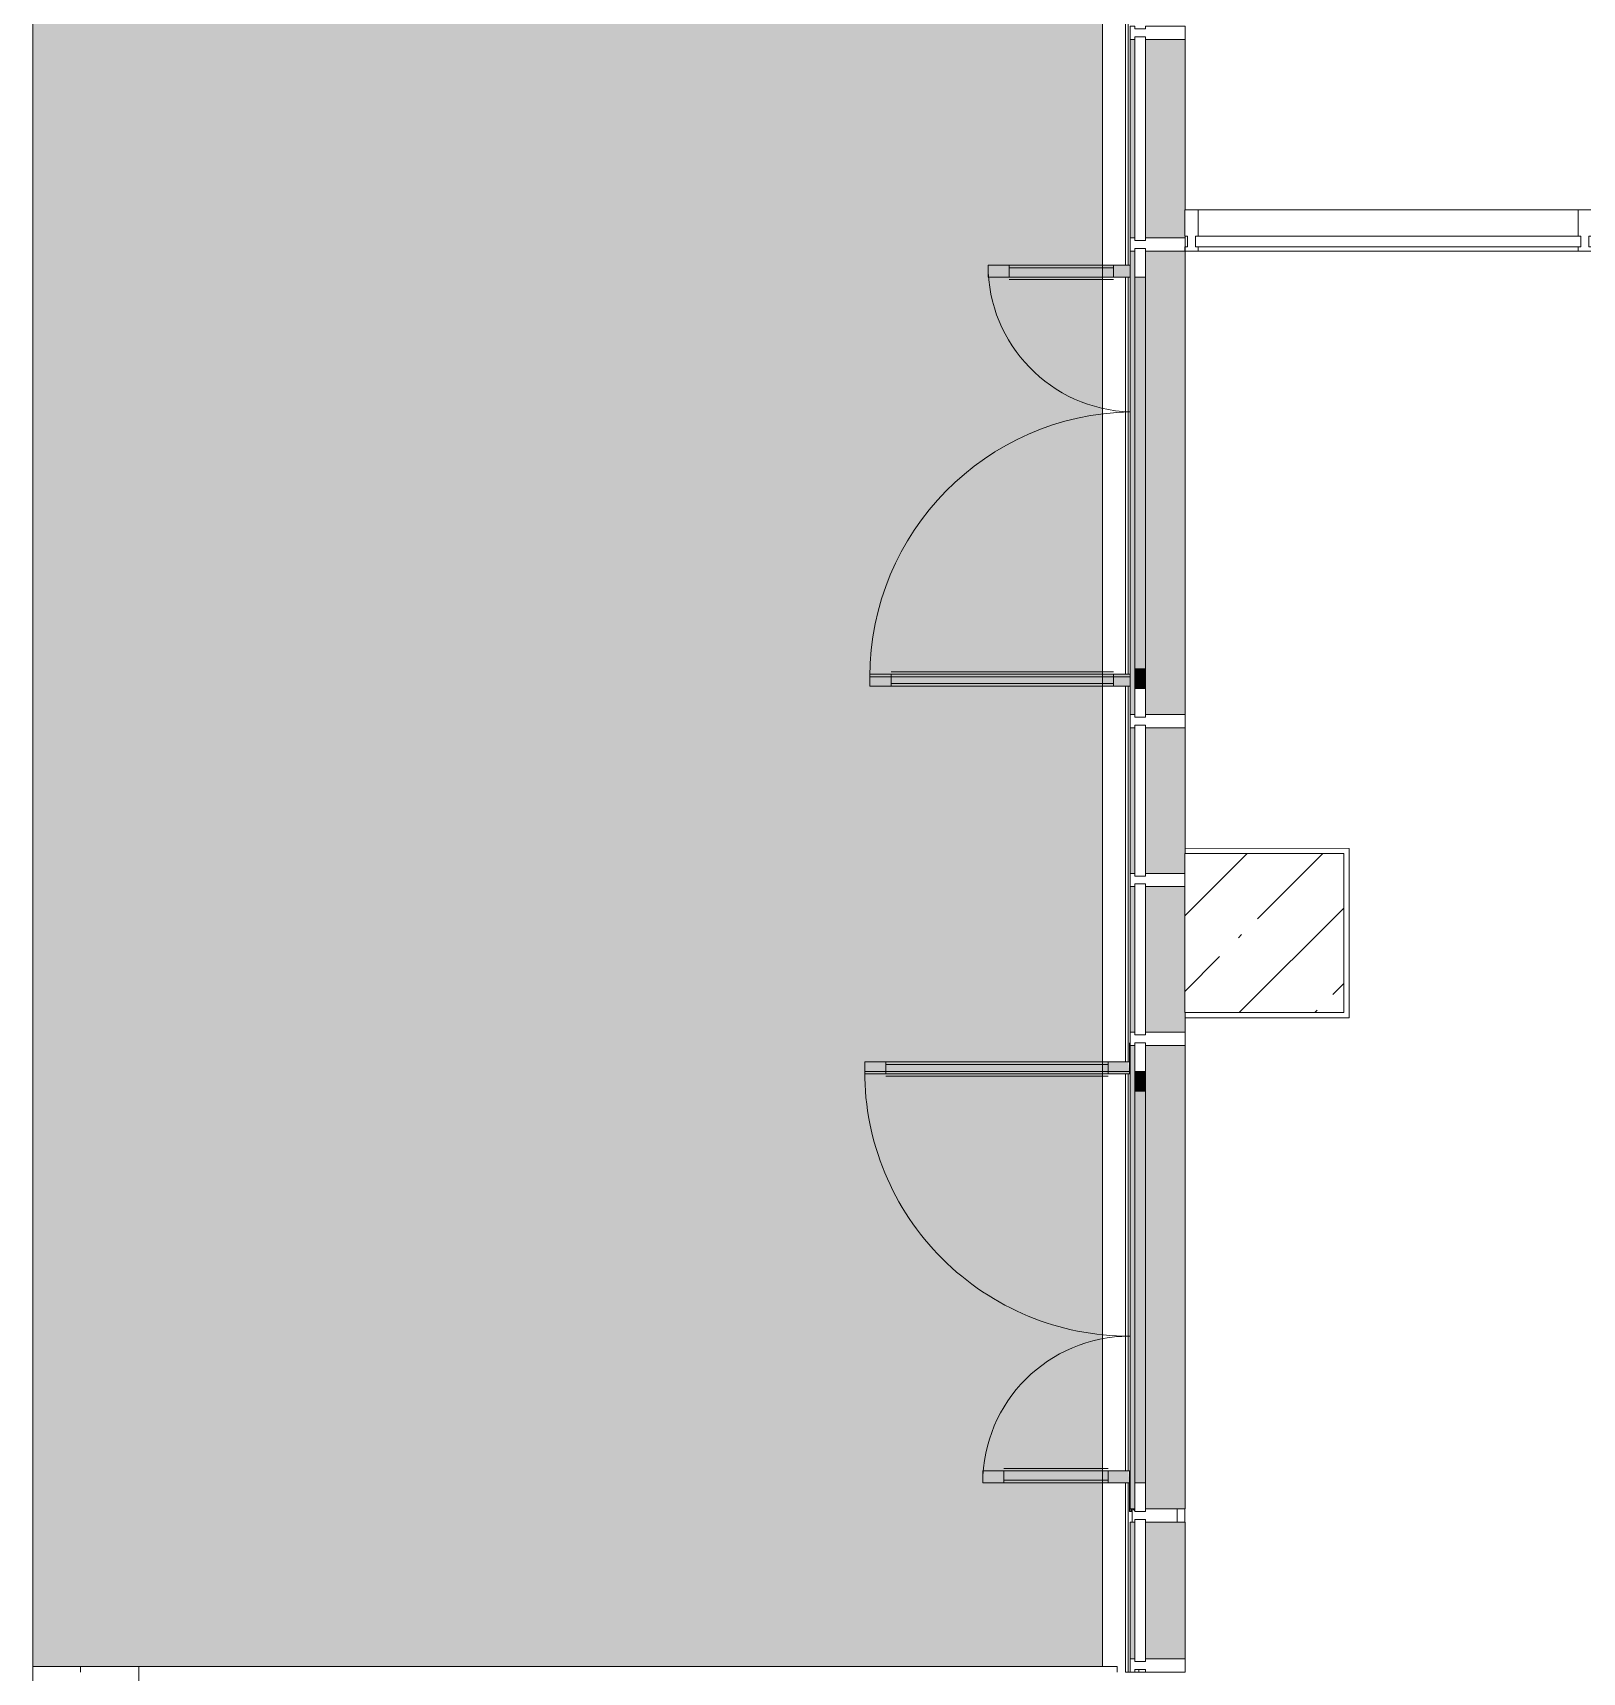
# Model space of a CAD drawing. Header units: millimetres. Extents: x 54725 to 263872, y -8553 to 29614.
# Drawn here: x 136572 to 142422, y 15358 to 21550 of the extents above; entities that cross this region are included whole.
import ezdxf

# ---------------------------------------------------------------- set-up
doc = ezdxf.new("R2010")
doc.units = ezdxf.units.MM
doc.linetypes.add('200_ШТРИХ__ш1_п0_6_', pattern=[80, 50, -30])
for name, color, linetype, lineweight in [('A-DETL', 7, 'Continuous', 5), ('A-DETL-MBND-1', 7, '200_ШТРИХ__ш1_п0_6_', 9), ('A-GLAZ-CURT-3', 7, 'Continuous', 5), ('A-GLAZ-CWMG-3', 7, 'Continuous', 5), ('A-WALL-4', 7, 'Continuous', 5), ('S-COLS', 7, 'Continuous', 5), ('Оси', 7, 'Continuous', 9)]:
    doc.layers.add(name, color=color, linetype=linetype, lineweight=lineweight)
for name, color, linetype, lineweight, true_color in [('A-DETL-GENF-2', 7, 'Continuous', 9, 0xeeeeee), ('A-DETL-GENF-4', 7, 'Continuous', 5, 0xaaaaaa), ('A-DETL-GENF-5', 7, 'Continuous', 5, 0xe2e2e2), ('A-DOOR-3', 7, 'Continuous', 5, 0xaaaaaa), ('A-FLOR-1', 7, 'Continuous', 5, 0xaaaaaa), ('A-GLAZ-CWMG-4', 7, 'Continuous', 5, 0x383e42)]:
    doc.layers.add(name, color=color, linetype=linetype, lineweight=lineweight, true_color=true_color)

# ---------------------------------------------------------------- blocks, each defined once
blk = doc.blocks.new('Системная панель - Стекло - 40мм-23998915-Общий план 1 этажа с размещением фрагментов 1_10-1_12')
at = {"layer": 'A-GLAZ-CURT-3'}
for p, q in [((268.5, 40), (-268.5, 40)), ((-268.5, 40), (-268.5, 0)), ((-268.5, 0), (268.5, 0)), ((268.5, 0), (268.5, 40))]:
    blk.add_line(p, q, dxfattribs=at)
blk = doc.blocks.new('Прямоугольный импост - Импост структурный с накладкой - 190мм-23188488-Общий план 1 этажа с размещением фрагментов 1_10-1_12')
at = {"layer": 'A-GLAZ-CWMG-3'}
for p, q in [((-50, 0), (-50, 17)), ((-50, 17), (0, 17)), ((-40, 0), (-50, 0)), ((-40, -40), (-40, 0)), ((0, 0), (-10, 0)), ((-10, 0), (-10, -40)), ((0, 17), (0, 0)), ((-50, -190), (-50, -40)), ((-50, -40), (-40, -40)), ((-10, -40), (0, -40)), ((0, -40), (0, -190)), ((0, -190), (-50, -190))]:
    blk.add_line(p, q, dxfattribs=at)
blk = doc.blocks.new('Прямоугольный импост - Импост структурный с накладкой - 190мм-23190188-Общий план 1 этажа с размещением фрагментов 1_10-1_12')
at = {"layer": 'A-GLAZ-CWMG-4'}
for points in [[(3861.1, 15408.1), (3871.1, 15408.1), (3871.1, 15925.1), (3854.1, 15925.1), (3854.1, 15408.1)], [(4031.1, 15408.1), (4061.1, 15408.1), (4060, 15925.1), (3911.1, 15925.1), (3911.1, 15408.1), (4006.1, 15408.1)]]:
    blk.add_hatch(color=256, dxfattribs=at).paths.add_polyline_path(points)
at = {"layer": 'A-GLAZ-CWMG-3'}
for p, q in [((3854.1, 15925.1), (3871.1, 15925.1)), ((3854.1, 15408.1), (3854.1, 15925.1)), ((4031.1, 15925.1), (4061.1, 15925.1)), ((4061.1, 15408.1), (4061.1, 15925.1))]:
    blk.add_line(p, q, dxfattribs=at)
blk = doc.blocks.new('Системная панель - Стекло - 40мм-23189506-Общий план 1 этажа с размещением фрагментов 1_10-1_12')
at = {"layer": 'A-GLAZ-CURT-3'}
for p, q in [((727.5, 40), (-727.5, 40)), ((-727.5, 40), (-727.5, 0)), ((-727.5, 0), (727.5, 0)), ((727.5, 0), (727.5, 40))]:
    blk.add_line(p, q, dxfattribs=at)
blk = doc.blocks.new('Прямоугольный импост - Импост структурный с накладкой - 160мм-19877847-Общий план 1 этажа с размещением фрагментов 1_10-1_12')
at = {"layer": 'A-GLAZ-CWMG-3'}
for p, q in [((0, 17), (-50, 17)), ((-50, 17), (-50, 0)), ((-50, 0), (-40, 0)), ((-40, 0), (-40, -40)), ((-10, -40), (-10, 0)), ((-10, 0), (0, 0)), ((0, 0), (0, 17)), ((-40, -40), (-50, -40)), ((-50, -40), (-50, -140)), ((0, -40), (-10, -40)), ((0, -140), (0, -40)), ((-50, -140), (0, -140))]:
    blk.add_line(p, q, dxfattribs=at)
blk = doc.blocks.new('Прямоугольный импост - Импост структурный с накладкой - 160мм-23189503-Общий план 1 этажа с размещением фрагментов 1_10-1_12')
at = {"layer": 'A-GLAZ-CWMG-3'}
for p, q in [((5545, 20882), (4110, 20882)), ((5545, 20725), (4110, 20725))]:
    blk.add_line(p, q, dxfattribs=at)
blk = doc.blocks.new('Прямоугольный импост - Импост структурный с накладкой - 190мм-23190275-Общий план 1 этажа с размещением фрагментов 1_10-1_12')
at = {"layer": 'A-GLAZ-CWMG-4'}
for points in [[(3854.1, 15975.1), (3871.1, 15975.1), (3871.1, 16750.1), (3854.1, 16750.1), (3854.1, 15982.1)], [(3911.1, 16073.1), (3910, 16750.1), (3871.1, 16750.1), (3871.1, 16073.1), (3910, 16073.1)], [(4061.1, 15975.1), (4060, 16750.1), (3911.1, 16750.1), (3911.1, 15975.1), (4060, 15975.1)]]:
    blk.add_hatch(color=256, dxfattribs=at).paths.add_polyline_path(points)
at = {"layer": 'A-GLAZ-CWMG-3'}
for p, q in [((3854.1, 15975.1), (3854.1, 16750.1)), ((3871.1, 16073.1), (3871.1, 16750.1)), ((3911.1, 16073.1), (3911.1, 16750.1)), ((4061.1, 15975.1), (4061.1, 16750.1)), ((3871.1, 15975.1), (3854.1, 15975.1)), ((4061.1, 15975.1), (4031.1, 15975.1))]:
    blk.add_line(p, q, dxfattribs=at)
blk = doc.blocks.new('Системная панель - Стекло - 40мм-23998919-Общий план 1 этажа с размещением фрагментов 1_10-1_12')
at = {"layer": 'A-GLAZ-CURT-3'}
for p, q in [((385, 40), (-385, 40)), ((-385, 40), (-385, 0)), ((385, 0), (385, 40)), ((-385, 0), (385, 0))]:
    blk.add_line(p, q, dxfattribs=at)
blk = doc.blocks.new('Прямоугольный импост - Импост структурный с накладкой - 190мм-23188961-Общий план 1 этажа с размещением фрагментов 1_10-1_12')
at = {"layer": 'A-GLAZ-CWMG-4'}
for points in [[(3854.1, 21150.1), (3871.1, 21150.1), (3871.1, 21525.1), (3854.1, 21525.1)], [(4006.1, 21150.1), (4061.1, 21150.1), (4060, 21525.1), (3911.1, 21525.1), (3911.1, 21150.1)]]:
    blk.add_hatch(color=256, dxfattribs=at).paths.add_polyline_path(points)
at = {"layer": 'A-GLAZ-CWMG-3'}
for p, q in [((3854.1, 21150.1), (3854.1, 21525.1)), ((4061.1, 21150.1), (4061.1, 21525.1))]:
    blk.add_line(p, q, dxfattribs=at)
blk = doc.blocks.new('Прямоугольный импост - Импост структурный с накладкой - 190мм-22862219-Общий план 1 этажа с размещением фрагментов 1_10-1_12')
at = {"layer": 'A-GLAZ-CWMG-3'}
for p, q in [((-25, 0), (-25, 17)), ((-25, 17), (25, 17)), ((-15, 0), (-25, 0)), ((-15, -40), (-15, 0)), ((25, 0), (15, 0)), ((15, 0), (15, -40)), ((25, 17), (25, 0)), ((-25, -190), (-25, -40)), ((-25, -40), (-15, -40)), ((15, -40), (25, -40)), ((25, -40), (25, -190)), ((25, -190), (-25, -190))]:
    blk.add_line(p, q, dxfattribs=at)
blk = doc.blocks.new('Прямоугольный импост - Импост структурный с накладкой - 190мм-23190277-Общий план 1 этажа с размещением фрагментов 1_10-1_12')
at = {"layer": 'A-GLAZ-CWMG-4'}
for points in [[(3871.1, 19950.1), (3871.1, 20725.1), (3854.1, 20725.1), (3854.1, 19950.1), (3861.1, 19950.1)], [(4006.1, 19950.1), (4061.1, 19950.1), (4060, 20725.1), (3911.1, 20725), (3911.1, 19950.1)], [(3871.1, 19950.1), (3911.1, 19950.1), (3910, 20627.1), (3871.1, 20627.1), (3871.1, 20386.3)]]:
    blk.add_hatch(color=256, dxfattribs=at).paths.add_polyline_path(points)
at = {"layer": 'A-GLAZ-CWMG-3'}
for p, q in [((3854.1, 19950.1), (3854.1, 20725.1)), ((4061.1, 19950.1), (4061.1, 20725.1)), ((3871.1, 19950.1), (3871.1, 20627.1)), ((3911.1, 19950.1), (3911.1, 20627.1))]:
    blk.add_line(p, q, dxfattribs=at)
blk = doc.blocks.new('Прямоугольный импост - Импост структурный с накладкой - 190мм-23188962-Общий план 1 этажа с размещением фрагментов 1_10-1_12')
at = {"layer": 'A-GLAZ-CWMG-4'}
for points in [[(3861.1, 20775.1), (3871.1, 20775.1), (3871.1, 21150.1), (3854.1, 21150.1), (3854.1, 20775.1)], [(4031.1, 20775.1), (4061.1, 20775.1), (4060, 21150.1), (3911.1, 21150.1), (3911.1, 20775.1), (4006.1, 20775.1)]]:
    blk.add_hatch(color=256, dxfattribs=at).paths.add_polyline_path(points)
at = {"layer": 'A-GLAZ-CWMG-3'}
for p, q in [((3854.1, 20775.1), (3854.1, 21150.1)), ((4061.1, 20882), (4061.1, 21150.1)), ((4061.1, 20775.1), (4061.1, 20782))]:
    blk.add_line(p, q, dxfattribs=at)
blk = doc.blocks.new('Прямоугольный импост - Импост структурный с накладкой - 190мм-V149-Общий план 1 этажа с размещением фрагментов 1_10-1_12')
at = {"layer": 'A-GLAZ-CWMG-3'}
for p, q in [((-25, 0), (-25, 17)), ((-25, 17), (25, 17)), ((-15, 0), (-25, 0)), ((-15, -40), (-15, 0)), ((25, 17), (25, 0)), ((-25, -190), (-25, -40)), ((-25, -40), (-15, -40)), ((25, -40), (25, -190)), ((25, -190), (-25, -190))]:
    blk.add_line(p, q, dxfattribs=at)
blk = doc.blocks.new('Прямоугольный импост - Импост структурный с накладкой - 160мм-19877843-Общий план 1 этажа с размещением фрагментов 1_10-1_12')
at = {"layer": 'A-GLAZ-CWMG-3'}
for p, q in [((-25, 0), (-25, 17)), ((-25, 17), (25, 17)), ((-15, 0), (-25, 0)), ((-15, -40), (-15, 0)), ((25, 0), (15, 0)), ((15, 0), (15, -40)), ((25, 17), (25, 0)), ((-25, -140), (-25, -40)), ((-25, -40), (-15, -40)), ((15, -40), (25, -40)), ((25, -40), (25, -140)), ((25, -140), (-25, -140))]:
    blk.add_line(p, q, dxfattribs=at)
blk = doc.blocks.new('BSC_Колонна _Прямоугольная - 600х600-17858062-Общий план 1 этажа с размещением фрагментов 1_10-1_12')
at = {"layer": 'S-COLS'}
h = blk.add_hatch(dxfattribs=at)
h.set_pattern_fill('FP_162', color=256, style=0, pattern_type=2)
h.set_pattern_definition([(45, (-4360, -18150), (-285.123, 285.123), []), (45, (-4074.88, -18150), (-285.123, 285.123), [504.031, -100.806, 16.764, -84.042])])
h.paths.add_polyline_path([(300, -300), (300, 300), (-300, 300), (-300, -300), (-151.3, -300)])
for p, q in [((300, 300), (-300, 300)), ((-300, 300), (-300, -300)), ((300, -300), (300, 300)), ((-300, -300), (300, -300))]:
    blk.add_line(p, q, dxfattribs=at)
blk = doc.blocks.new('Прямоугольный импост - Импост структурный с накладкой - 170мм-23186685-Общий план 1 этажа с размещением фрагментов 1_10-1_12')
at = {"layer": 'A-GLAZ-CWMG-3'}
for p, q in [((3836.1, 27150.1), (3846.1, 27150.1)), ((3836.1, 20672.1), (3836.1, 27150.1)), ((3846.1, 27150.1), (3854.1, 27150.1)), ((3846.1, 20672.1), (3846.1, 27150.1)), ((3886.1, 27140.1), (3886.1, 27150)), ((3836.1, 19127.1), (3836.1, 20627.1)), ((3846.1, 19127.1), (3846.1, 20627.1)), ((3836.1, 17663.1), (3836.1, 19082.1)), ((3846.1, 17663.1), (3846.1, 19082.1)), ((3836.1, 16118.1), (3836.1, 17618.1)), ((3846.1, 16118.1), (3846.1, 17618.1)), ((3836.1, 15358.1), (3836.1, 16073.1)), ((3846.1, 15358.1), (3846.1, 16073.1)), ((3846.1, 15358.1), (3836.1, 15358.1)), ((3854.1, 15358.1), (3846.1, 15358.1)), ((3886.1, 15358.1), (3871.1, 15358.1)), ((3886.1, 15358.1), (3886.1, 15368.1)), ((3911.1, 15358.1), (3886.1, 15358.1))]:
    blk.add_line(p, q, dxfattribs=at)
blk = doc.blocks.new('Прямоугольный импост - Импост структурный с накладкой - 190мм-23933667-Общий план 1 этажа с размещением фрагментов 1_10-1_12')
at = {"layer": 'A-GLAZ-CWMG-4'}
for points in [[(3861.1, 19150.1), (3871.1, 19150.1), (3871.1, 19950.1), (3854.1, 19950.1), (3854.1, 19150.1)], [(3871.1, 19150.1), (3911.1, 19150.1), (3910, 19950.1), (3871.1, 19950.1), (3871.1, 19180.3)], [(4031.1, 19150.1), (4061.1, 19150.1), (4060, 19950.1), (3911.1, 19950.1), (3911.1, 19150.1), (4006.1, 19150.1)]]:
    blk.add_hatch(color=256, dxfattribs=at).paths.add_polyline_path(points)
at = {"layer": 'A-GLAZ-CWMG-3'}
for p, q in [((3854.1, 19150.1), (3854.1, 19950.1)), ((3871.1, 19150.1), (3871.1, 19950.1)), ((3911.1, 19150.1), (3911.1, 19950.1)), ((4061.1, 19150.1), (4061.1, 19950.1))]:
    blk.add_line(p, q, dxfattribs=at)
blk = doc.blocks.new('Прямоугольный импост - Импост структурный с накладкой - 170мм-22968247-Общий план 1 этажа с размещением фрагментов 1_10-1_12')
at = {"layer": 'A-GLAZ-CWMG-3'}
for p, q in [((-25, 0), (-25, 10)), ((-25, 10), (25, 10)), ((25, 0), (15, 0)), ((15, 0), (15, -40)), ((25, 10), (25, 0)), ((-25, -160), (-25, -40)), ((15, -40), (25, -40)), ((25, -40), (25, -160)), ((25, -160), (-25, -160))]:
    blk.add_line(p, q, dxfattribs=at)
blk = doc.blocks.new('Прямоугольный импост - Импост структурный с накладкой - 170мм-23186686-Общий план 1 этажа с размещением фрагментов 1_10-1_12')
at = {"layer": 'A-GLAZ-CWMG-3'}
for p, q in [((4031.1, 27100.1), (4031.1, 26375.1)), ((3886.1, 15358.1), (3871.1, 15358.1))]:
    blk.add_line(p, q, dxfattribs=at)
blk = doc.blocks.new('Дверь_Витражная_СКБ_2Ст - ВН-1_ ДВН_ДАО_Главный вход_1800 в свету 3-31912953-Общий план 1 этажа с размещением фрагментов 1_10-1_12')
at = {"layer": 'A-DETL-GENF-5'}
for points in [[(-777, -17), (-822, -17), (-822, -554), (-777, -554), (-777, -25)], [(768, -17), (723, -17), (723, -1000), (768, -1000), (768, -25)]]:
    blk.add_hatch(color=256, dxfattribs=at).paths.add_polyline_path(points)
at = {"layer": 'A-DETL-GENF-4'}
for p, q in [((732, 40), (732, 0)), ((732, 40), (732, 0)), ((-822, -554), (-822, -17)), ((-822, -17), (-822, -554)), ((-777, -554), (-777, -17)), ((-777, -554), (-777, -17)), ((723, -1000), (723, -17)), ((723, -17), (723, -1000)), ((768, -1000), (768, -17)), ((768, -1000), (768, -17)), ((-822, -80), (-777, -80)), ((-812, -474), (-812, -80)), ((-768, -474), (-768, -80)), ((714, -920), (714, -80)), ((768, -80), (723, -80)), ((758, -920), (758, -80)), ((-822, -474), (-777, -474)), ((-822, -554), (-777, -554)), ((-822, -554), (-777, -554)), ((768, -920), (723, -920)), ((768, -1000), (723, -1000)), ((723, -1000), (768, -1000))]:
    blk.add_line(p, q, dxfattribs=at)
at = {"layer": 'A-DOOR-3'}
for p, q in [((-885, 40), (-777, 40)), ((-885, 0), (-885, 40)), ((-777, 40), (-777, 0)), ((777, 40), (885, 40)), ((777, 0), (777, 40)), ((885, 40), (885, 0)), ((-777, 0), (-885, 0)), ((-822, -554), (-822, -17)), ((732, -1000), (732, -17)), ((885, 0), (777, 0))]:
    blk.add_line(p, q, dxfattribs=at)
for centre, radius, start, end in [((-822, 0), 554, 270, 358.19581), ((732, 0), 1000, 180.98524, 270)]:
    blk.add_arc(centre, radius, start, end, dxfattribs=at)
blk = doc.blocks.new('Системная панель - Стекло - 40мм-V235-Общий план 1 этажа с размещением фрагментов 1_10-1_12')
at = {"layer": 'A-GLAZ-CURT-3'}
for p, q in [((285, 40), (-285, 40)), ((-285, 40), (-285, 0)), ((-285, 0), (285, 0)), ((285, 0), (285, 40))]:
    blk.add_line(p, q, dxfattribs=at)
blk = doc.blocks.new('Прямоугольный импост - Импост структурный с накладкой - 190мм-V236-Общий план 1 этажа с размещением фрагментов 1_10-1_12')
at = {"layer": 'A-GLAZ-CWMG-4'}
for points in [[(3861.1, 17775.1), (3871.1, 17775.1), (3871.1, 18325.1), (3854.1, 18325.1), (3854.1, 17775.1)], [(4006.1, 17775.1), (4061.1, 17775.1), (4060, 18325.1), (3911.1, 18325.1), (3911.1, 17775.1)]]:
    blk.add_hatch(color=256, dxfattribs=at).paths.add_polyline_path(points)
at = {"layer": 'A-GLAZ-CWMG-3'}
for p, q in [((3854.1, 17775.1), (3854.1, 18325.1)), ((4061.1, 17775.1), (4061.1, 17850))]:
    blk.add_line(p, q, dxfattribs=at)
blk = doc.blocks.new('Прямоугольный импост - Импост структурный с накладкой - 190мм-V237-Общий план 1 этажа с размещением фрагментов 1_10-1_12')
at = {"layer": 'A-GLAZ-CWMG-3'}
for p, q in [((-25, 0), (-25, 17)), ((-25, 17), (25, 17)), ((-15, 0), (-25, 0)), ((-15, -40), (-15, 0)), ((25, 0), (15, 0)), ((15, 0), (15, -40)), ((25, 17), (25, 0)), ((-25, -188.9), (-25, -40)), ((-25, -40), (-15, -40)), ((15, -40), (25, -40)), ((25, -40), (25, -188.9))]:
    blk.add_line(p, q, dxfattribs=at)
blk = doc.blocks.new('Дверь_Витражная_СКБ_2Ст - ВН-1_ ДВН_ДАО_Главный вход_1800 в свету 4-31912968-Общий план 1 этажа с размещением фрагментов 1_10-1_12')
at = {"layer": 'A-DETL-GENF-5'}
h = blk.add_hatch(color=256, dxfattribs=at)
h.paths.add_polyline_path([(875, -10), (885, 0), (875, 0)])
h.paths.add_polyline_path([(885, -10), (875, -10), (875, -17), (885, -17)])
for points in [[(-777, -20), (-777, -17), (-873.2, -20)], [(-768, -25), (-768, -20), (-813, -25), (-813, -1020), (-768, -1020), (-768, -35)], [(777, -574), (777, -20), (732, -25), (732, -574)]]:
    blk.add_hatch(color=256, dxfattribs=at).paths.add_polyline_path(points)
at = {"layer": 'A-DETL-GENF-4'}
for p, q in [((-777, -20), (-885, -20)), ((-885, -20), (-777, -20)), ((-768, -20), (-813, -20)), ((-813, -1020), (-813, -20)), ((-768, -20), (-813, -20)), ((-813, -20), (-813, -1020)), ((-768, -1020), (-768, -20)), ((-768, -1020), (-768, -20)), ((732, -20), (777, -20)), ((732, -574), (732, -20)), ((732, -20), (732, -574)), ((777, -20), (732, -20)), ((777, -574), (777, -20)), ((777, -574), (777, -20)), ((777, -20), (885, -20)), ((777, -20), (885, -20)), ((885, -20), (885, -10)), ((885, -20), (885, -10)), ((-813, -100), (-768, -100)), ((-803, -940), (-803, -100)), ((-759, -940), (-759, -100)), ((723, -494), (723, -100)), ((777, -100), (732, -100)), ((767, -494), (767, -100)), ((777, -494), (732, -494)), ((777, -574), (732, -574)), ((732, -574), (777, -574)), ((-813, -940), (-768, -940)), ((-813, -1020), (-768, -1020)), ((-813, -1020), (-768, -1020))]:
    blk.add_line(p, q, dxfattribs=at)
at = {"layer": 'A-DOOR-3'}
for p, q in [((-885, 40), (-777, 40)), ((-885, 0), (-885, 40)), ((-777, 40), (-777, 0)), ((777, 40), (885, 40)), ((777, 0), (777, 40)), ((885, 40), (885, 0)), ((-777, 0), (-885, 0)), ((-777, -1020), (-777, -20)), ((885, 0), (777, 0)), ((777, -574), (777, -20))]:
    blk.add_line(p, q, dxfattribs=at)
for centre, radius, start, end in [((-777, -20), 1000, 270, 0), ((777, -20), 554, 180, 270)]:
    blk.add_arc(centre, radius, start, end, dxfattribs=at)
blk = doc.blocks.new('Прямоугольный импост - Импост структурный с накладкой - 190мм-23933759-Общий план 1 этажа с размещением фрагментов 1_10-1_12')
at = {"layer": 'A-GLAZ-CWMG-4'}
for points in [[(3861.1, 17550.1), (3871.1, 17550.1), (3871.1, 17725.1), (3854.1, 17725.1), (3854.1, 17550.1)], [(4031.1, 17550.1), (4061.1, 17550.1), (4060, 17725.1), (3911.1, 17725.1), (3911.1, 17550.1), (4006.1, 17550.1)], [(3911.1, 17550.1), (3910, 17627.1), (3871.1, 17627.1), (3871.1, 17550.1), (3910, 17550.1)]]:
    blk.add_hatch(color=256, dxfattribs=at).paths.add_polyline_path(points)
at = {"layer": 'A-GLAZ-CWMG-3'}
for p, q in [((3854.1, 17550.1), (3854.1, 17725.1)), ((4061.1, 17550.1), (4061.1, 17725.1)), ((3871.1, 17550.1), (3871.1, 17627.1)), ((3911.1, 17550.1), (3911.1, 17627.1))]:
    blk.add_line(p, q, dxfattribs=at)
blk = doc.blocks.new('Прямоугольный импост - Импост структурный с накладкой - 190мм-23933741-Общий план 1 этажа с размещением фрагментов 1_10-1_12')
at = {"layer": 'A-GLAZ-CWMG-3'}
for p, q in [((-25, 0), (-25, 17)), ((-25, 17), (25, 17)), ((-15, 0), (-25, 0)), ((-15, -40), (-15, 0)), ((25, 17), (25, 0)), ((-25, -190), (-25, -40)), ((-25, -40), (-15, -40)), ((25, -40), (25, -190)), ((25, -190), (-25, -190))]:
    blk.add_line(p, q, dxfattribs=at)
blk = doc.blocks.new('Системная панель - Стекло - 40мм-V242-Общий план 1 этажа с размещением фрагментов 1_10-1_12')
at = {"layer": 'A-GLAZ-CURT-3'}
for p, q in [((285, 40), (-285, 40)), ((-285, 40), (-285, 0)), ((-285, 0), (285, 0)), ((285, 0), (285, 40))]:
    blk.add_line(p, q, dxfattribs=at)
blk = doc.blocks.new('Прямоугольный импост - Импост структурный с накладкой - 190мм-V243-Общий план 1 этажа с размещением фрагментов 1_10-1_12')
at = {"layer": 'A-GLAZ-CWMG-4'}
for points in [[(3861.1, 18375.1), (3871.1, 18375.1), (3871.1, 18925.1), (3854.1, 18925.1), (3854.1, 18375.1)], [(4031.1, 18375.1), (4060, 18375.1), (4060, 18925.1), (3911.1, 18925.1), (3911.1, 18375.1), (4006.1, 18375.1)]]:
    blk.add_hatch(color=256, dxfattribs=at).paths.add_polyline_path(points)
at = {"layer": 'A-GLAZ-CWMG-3'}
for p, q in [((3854.1, 18375.1), (3854.1, 18925.1)), ((4061.1, 18450), (4061.1, 18925.1))]:
    blk.add_line(p, q, dxfattribs=at)
blk = doc.blocks.new('Прямоугольный импост - Импост структурный с накладкой - 190мм-V244-Общий план 1 этажа с размещением фрагментов 1_10-1_12')
at = {"layer": 'A-GLAZ-CWMG-3'}
for p, q in [((-25, 0), (-25, 17)), ((-25, 17), (25, 17)), ((25, 0), (15, 0)), ((15, 0), (15, -40)), ((25, 17), (25, 0)), ((-25, -190), (-25, -40)), ((15, -40), (25, -40)), ((25, -40), (25, -190)), ((25, -190), (-25, -190))]:
    blk.add_line(p, q, dxfattribs=at)
blk = doc.blocks.new('Прямоугольный импост - Импост структурный с накладкой - 190мм-23933668-Общий план 1 этажа с размещением фрагментов 1_10-1_12')
at = {"layer": 'A-GLAZ-CWMG-4'}
for points in [[(3871.1, 18975.1), (3871.1, 19150.1), (3854.1, 19150.1), (3854.1, 18975.1), (3861.1, 18975.1)], [(3910, 19073.1), (3911.1, 19073.1), (3910, 19150.1), (3871.1, 19150.1), (3871.1, 19073.1), (3886.1, 19073.1)], [(4060, 18975.1), (4061.1, 18975.1), (4060, 19150.1), (3911.1, 19150.1), (3911.1, 18975.1), (4031.1, 18975.1)]]:
    blk.add_hatch(color=256, dxfattribs=at).paths.add_polyline_path(points)
at = {"layer": 'A-GLAZ-CWMG-3'}
for p, q in [((3854.1, 18975.1), (3854.1, 19150.1)), ((3871.1, 19073.1), (3871.1, 19150.1)), ((3911.1, 19073.1), (3911.1, 19150.1)), ((4061.1, 18975.1), (4061.1, 19150.1))]:
    blk.add_line(p, q, dxfattribs=at)

msp = doc.modelspace()

# ---------------------------------------------------------------- hatches: boundary and pattern name
at = {"layer": 'A-DETL-GENF-2'}
msp.add_hatch(color=256, dxfattribs=at).paths.add_polyline_path([(136571.6, 15380), (140610.7, 15380), (140610.7, 16073.1), (140158.7, 16073.1), (140158.7, 16118.1), (140610.7, 16118.1), (140610.7, 17618.1), (139712.7, 17618.1), (139712.7, 17663.1), (140610.7, 17663.1), (140610.7, 19082.1), (139732.7, 19082.1), (139732.7, 19127.1), (140610.7, 19127.1), (140610.7, 20627.1), (140178.7, 20627.1), (140178.7, 20672.1), (140610.7, 20672.1), (140610.7, 27252), (136571.6, 27252), (136571.6, 15562.3)])

# ---------------------------------------------------------------- linework, layer by layer
at = {"layer": 'A-DETL'}
for p, q in [((136571.6, 27252), (136571.6, 15380)), ((140610.7, 15380), (140610.7, 27252)), ((136571.6, 15380), (140610.7, 15380))]:
    msp.add_line(p, q, dxfattribs=at)
at = {"layer": 'A-DETL-MBND-1'}
msp.add_line((140921.6, 15975.1), (140921.6, 15925.1), dxfattribs=at)
at = {"layer": 'A-FLOR-1'}
for p, q in [((140922.7, 18470.3), (141541.6, 18469.2)), ((141541.6, 18469.2), (141541.6, 17830)), ((141541.6, 17830), (140922.7, 17830)), ((140921.6, 15975.1), (140921.6, 15925.1))]:
    msp.add_line(p, q, dxfattribs=at)
at = {"layer": 'A-WALL-4'}
for p, q in [((136571.6, 7205), (136571.6, 15380)), ((136571.6, 15380), (140666.6, 15380)), ((136751.6, 15380), (136751.6, 15358)), ((140666.6, 15357.7), (140666.6, 15380))]:
    msp.add_line(p, q, dxfattribs=at)
at = {"layer": 'Оси'}
msp.add_line((136971.6, 5439), (136971.6, 15380), dxfattribs=at)

# ---------------------------------------------------------------- block references
at = {"layer": 'A-DOOR-3', "rotation": 269.9999999999999}
for name, p in [('Дверь_Витражная_СКБ_2Ст - ВН-1_ ДВН_ДАО_Главный вход_1800 в свету 3-31912953-Общий план 1 этажа с размещением фрагментов 1_10-1_12', (140732.7, 19850.1)), ('Дверь_Витражная_СКБ_2Ст - ВН-1_ ДВН_ДАО_Главный вход_1800 в свету 4-31912968-Общий план 1 этажа с размещением фрагментов 1_10-1_12', (140732.7, 16850.1))]:
    msp.add_blockref(name, p, dxfattribs=at)
at = {"layer": 'A-GLAZ-CURT-3', "rotation": 269.9999999999999}
for name, p in [('Системная панель - Стекло - 40мм-23998919-Общий план 1 этажа с размещением фрагментов 1_10-1_12', (140732.7, 21150.1)), ('Системная панель - Стекло - 40мм-V242-Общий план 1 этажа с размещением фрагментов 1_10-1_12', (140732.7, 18650.1)), ('Системная панель - Стекло - 40мм-V235-Общий план 1 этажа с размещением фрагментов 1_10-1_12', (140732.7, 18050.1)), ('Системная панель - Стекло - 40мм-23998915-Общий план 1 этажа с размещением фрагментов 1_10-1_12', (140732.7, 15666.6))]:
    msp.add_blockref(name, p, dxfattribs=at)
at = {"layer": 'A-GLAZ-CURT-3'}
msp.add_blockref('Системная панель - Стекло - 40мм-23189506-Общий план 1 этажа с размещением фрагментов 1_10-1_12', (141689.1, 20742), dxfattribs=at)
at = {"layer": 'A-GLAZ-CWMG-3'}
for name, p in [('Прямоугольный импост - Импост структурный с накладкой - 170мм-23186685-Общий план 1 этажа с размещением фрагментов 1_10-1_12', (136861.6, 0)), ('Прямоугольный импост - Импост структурный с накладкой - 170мм-23186686-Общий план 1 этажа с размещением фрагментов 1_10-1_12', (136861.6, 0)), ('Прямоугольный импост - Импост структурный с накладкой - 190мм-23188961-Общий план 1 этажа с размещением фрагментов 1_10-1_12', (136861.6, 0)), ('Прямоугольный импост - Импост структурный с накладкой - 190мм-23188962-Общий план 1 этажа с размещением фрагментов 1_10-1_12', (136861.6, 0)), ('Прямоугольный импост - Импост структурный с накладкой - 160мм-23189503-Общий план 1 этажа с размещением фрагментов 1_10-1_12', (136861.6, 0)), ('Прямоугольный импост - Импост структурный с накладкой - 190мм-23190277-Общий план 1 этажа с размещением фрагментов 1_10-1_12', (136861.6, 0)), ('Прямоугольный импост - Импост структурный с накладкой - 190мм-23933667-Общий план 1 этажа с размещением фрагментов 1_10-1_12', (136861.6, 0)), ('Прямоугольный импост - Импост структурный с накладкой - 190мм-23933668-Общий план 1 этажа с размещением фрагментов 1_10-1_12', (136861.6, 0)), ('Прямоугольный импост - Импост структурный с накладкой - 190мм-V243-Общий план 1 этажа с размещением фрагментов 1_10-1_12', (136861.6, 0)), ('Прямоугольный импост - Импост структурный с накладкой - 190мм-V236-Общий план 1 этажа с размещением фрагментов 1_10-1_12', (136861.6, 0)), ('Прямоугольный импост - Импост структурный с накладкой - 190мм-23933759-Общий план 1 этажа с размещением фрагментов 1_10-1_12', (136861.6, 0)), ('Прямоугольный импост - Импост структурный с накладкой - 190мм-23933667-Общий план 1 этажа с размещением фрагментов 1_10-1_12', (136861.6, -2400)), ('Прямоугольный импост - Импост структурный с накладкой - 190мм-23190275-Общий план 1 этажа с размещением фрагментов 1_10-1_12', (136861.6, 0)), ('Прямоугольный импост - Импост структурный с накладкой - 190мм-23190188-Общий план 1 этажа с размещением фрагментов 1_10-1_12', (136861.6, 0))]:
    msp.add_blockref(name, p, dxfattribs=at)
at = {"layer": 'A-GLAZ-CWMG-3', "extrusion": (0, 0, -1)}
for name, p, rotation in [('Прямоугольный импост - Импост структурный с накладкой - 190мм-22862219-Общий план 1 этажа с размещением фрагментов 1_10-1_12', (-140732.7, 21550.1), 270.0000000000001), ('Прямоугольный импост - Импост структурный с накладкой - 160мм-19877843-Общий план 1 этажа с размещением фрагментов 1_10-1_12', (-142431.6, 20742), 180), ('Прямоугольный импост - Импост структурный с накладкой - 190мм-V149-Общий план 1 этажа с размещением фрагментов 1_10-1_12', (-140732.7, 20750.1), 270.0000000000001), ('Прямоугольный импост - Импост структурный с накладкой - 190мм-V244-Общий план 1 этажа с размещением фрагментов 1_10-1_12', (-140732.7, 18950.1), 270.0000000000001), ('Прямоугольный импост - Импост структурный с накладкой - 190мм-V237-Общий план 1 этажа с размещением фрагментов 1_10-1_12', (-140732.7, 18350.1), 270.0000000000001), ('Прямоугольный импост - Импост структурный с накладкой - 190мм-23933741-Общий план 1 этажа с размещением фрагментов 1_10-1_12', (-140732.7, 17750.1), 270.0000000000001), ('Прямоугольный импост - Импост структурный с накладкой - 170мм-22968247-Общий план 1 этажа с размещением фрагментов 1_10-1_12', (-140732.7, 15950.1), 270.0000000000001), ('Прямоугольный импост - Импост структурный с накладкой - 190мм-23188488-Общий план 1 этажа с размещением фрагментов 1_10-1_12', (-140732.7, 15358.1), 270.0000000000001)]:
    msp.add_blockref(name, p, dxfattribs=dict(at, rotation=rotation))
at = {"layer": 'A-GLAZ-CWMG-3', "rotation": 180}
msp.add_blockref('Прямоугольный импост - Импост структурный с накладкой - 160мм-19877847-Общий план 1 этажа с размещением фрагментов 1_10-1_12', (140921.6, 20742), dxfattribs=at)
at = {"layer": 'S-COLS'}
msp.add_blockref('BSC_Колонна _Прямоугольная - 600х600-17858062-Общий план 1 этажа с размещением фрагментов 1_10-1_12', (141221.6, 18150), dxfattribs=at)

doc.saveas('drawing.dxf')
